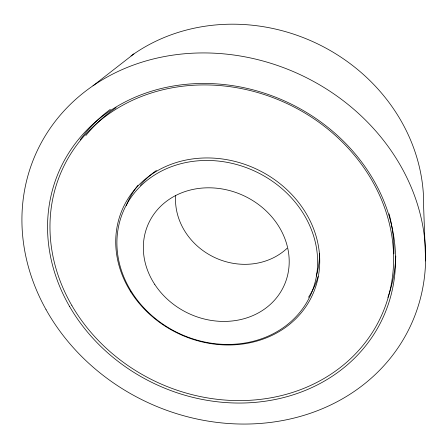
<?xml version="1.0" encoding="UTF-8"?>
<svg xmlns="http://www.w3.org/2000/svg" width="448" height="448" viewBox="0 0 448 448"><rect width="100%" height="100%" fill="white"/><g stroke="black" fill="none" stroke-linecap="round" stroke-linejoin="round"><path stroke-width="0.67" d="M92.988 85.792L133.907 53.906M425.6 260.943L423.64 206.982A180.74 163.906 25 0 0 322.286 46.206A180.74 163.906 25 0 0 131.034 55.933M287.067 248.332A65.442 59.091 25 0 1 214.463 257.415A65.442 59.091 25 0 1 175.622 195.518M85.876 135.52A172.413 151.754 25 0 1 116.105 107.66M389.099 213.858A172.413 151.754 25 0 1 393.893 253.893M318.058 276.59A102.413 89.88 25 0 1 308.493 297.31M126.218 205.789A102.413 89.88 25 0 1 137.967 185.298M140.302 185.371A100.582 88.267 25 0 1 156.436 170.464M319.497 253.372A100.582 88.267 25 0 1 316.266 276.091M80.209 139.804A174.266 153.395 25 0 1 110.382 109.334M395.78 256.021A174.266 153.395 25 0 1 387.901 297.466M46.032 309.59A206.164 180.779 25 0 0 395.511 351.394A206.164 180.779 25 0 0 229.802 54.505A206.164 180.779 25 0 0 46.032 309.59M69.675 306.639A177.755 155.613 25 0 0 371.039 338.593A177.755 155.613 25 0 0 223.972 84.532A177.755 155.613 25 0 0 69.675 306.639M131.807 292.264A102.581 89.516 25 0 0 305.586 304.354A102.581 89.516 25 0 0 214.435 160.726A102.581 89.516 25 0 0 131.807 292.264M154.767 284.435A74.547 65.005 25 0 0 280.974 291.48A74.547 65.005 25 0 0 213.058 187.93A74.547 65.005 25 0 0 154.767 284.435M71.898 305.575A175.515 153.726 25 0 0 369.488 336.756A175.515 153.726 25 0 0 223.989 85.954A175.515 153.726 25 0 0 71.898 305.575M130.81 291.894A104.244 91.028 25 0 0 307.429 304.293A104.244 91.028 25 0 0 214.962 158.217A104.244 91.028 25 0 0 130.81 291.894"/></g></svg>
